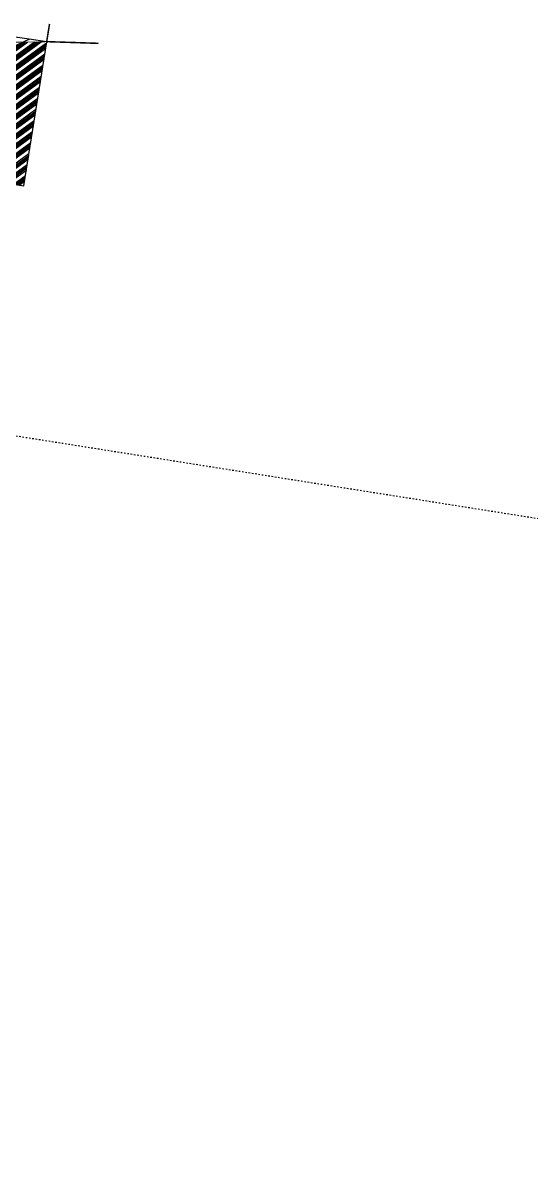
# Model space of a CAD drawing. Extents: x -640655 to -640254, y -1045449 to -1045159.
# Drawn here: x -640458.3 to -640424.6, y -1045242.9 to -1045166.2 of the extents above; entities that cross this region are included whole.
import ezdxf

# ---------------------------------------------------------------- set-up
doc = ezdxf.new("R2010")
doc.units = 0
doc.header["$MEASUREMENT"] = 0
doc.linetypes.add('DASHED1', pattern=[1, 0.3, -0.4, 0.3])
doc.layers.add('FLOATING-WINDOWS', color=2, linetype='CONTINUOUS', plot=False)
for name, color, linetype in [('REZY', 14, 'CONTINUOUS'), ('T_srafa', 8, 'CONTINUOUS'), ('T_tenka', 4, 'CONTINUOUS'), ('T_tlusta', 1, 'CONTINUOUS'), ('ZASTAVBA', 2, 'CONTINUOUS')]:
    doc.layers.add(name, color=color, linetype=linetype)

msp = doc.modelspace()

# ---------------------------------------------------------------- hatches: boundary and pattern name
at = {"layer": 'T_srafa', "linetype": 'Continuous'}
h = msp.add_hatch(dxfattribs=at)
h.set_pattern_fill('ANSI34', color=256, scale=0.7, style=0)
h.set_pattern_definition([(35.99993615, (0, 0), (-0.30858678412, 0.42473426594), []), (35.99993615, (0.1222, -0.01936), (-0.30858678412, 0.42473426594), []), (35.99993615, (0.24444, -0.0387), (-0.30858678412, 0.42473426594), []), (35.99993615, (0.36666, -0.05807), (-0.30858678412, 0.42473426594), [])])
h.paths.add_polyline_path([(-640491.726, -1045168.07), (-640493.078, -1045167.917), (-640493.147, -1045167.905), (-640493.187, -1045167.96), (-640493.196, -1045168.019), (-640499.136, -1045167.164), (-640499.127, -1045167.105), (-640499.147, -1045167.041), (-640501.337, -1045166.681), (-640503.278, -1045167.7), (-640515.634, -1045167.454), (-640520.812, -1045167.03), (-640492.278, -1045171.55)])
h.paths.add_polyline_path([(-640456.698, -1045167.394), (-640458.281, -1045167.415), (-640459.588, -1045168.023), (-640459.883, -1045167.927), (-640460.618, -1045172.569), (-640467.087, -1045171.545), (-640469.801, -1045171.419), (-640472.764, -1045170.949), (-640472.873, -1045171.641), (-640484.676, -1045169.771), (-640484.629, -1045169.475), (-640487.59, -1045169.006), (-640487.567, -1045168.865), (-640490.941, -1045168.172), (-640491.188, -1045168.131), (-640491.726, -1045168.07), (-640492.278, -1045171.55), (-640458.21, -1045176.946)])
h.paths.add_polyline_path([(-640469.707, -1045170.826), (-640472.67, -1045170.357), (-640472.764, -1045170.949), (-640469.801, -1045171.419), (-640467.087, -1045171.545), (-640469.754, -1045171.122)], flags=17)

# ---------------------------------------------------------------- linework, layer by layer
at = {"layer": 'FLOATING-WINDOWS', "ltscale": 0.3}
msp.add_lwpolyline([(-640520.812, -1045167.03), (-640458.21, -1045176.946), (-640456.698, -1045167.394)], dxfattribs=at)
at = {"layer": 'FLOATING-WINDOWS', "linetype": 'DASHED1', "ltscale": 0.3}
msp.add_lwpolyline([(-640507.655, -1045245.938), (-640424.69, -1045259.079), (-640415.397, -1045200.41), (-640498.363, -1045187.269)], close=True, dxfattribs=at)
at = {"layer": 'REZY', "color": 6, "linetype": 'Continuous', "const_width": 0.1}
for points in [[(-640456.51, -1045166.209), (-640456.698, -1045167.394)], [(-640456.697, -1045167.394), (-640456.517, -1045167.392), (-640453.263, -1045167.499)]]:
    msp.add_lwpolyline(points, dxfattribs=at)
at = {"layer": 'T_tenka', "linetype": 'Continuous'}
msp.add_line((-640457.87, -1045167.224), (-640459.729, -1045166.955), dxfattribs=at)
at = {"layer": 'T_tlusta', "linetype": 'Continuous'}
for p in [(-640459.588, -1045168.023), (-640456.698, -1045167.394)]:
    msp.add_line(p, (-640457.87, -1045167.224), dxfattribs=at)
at = {"layer": 'ZASTAVBA', "color": 146, "linetype": 'DASHED1', "const_width": 0.05}
msp.add_lwpolyline([(-640489.055, -1045167.483), (-640483.658, -1045167.619), (-640476.338, -1045167.472), (-640466.653, -1045167.528), (-640456.517, -1045167.392)], dxfattribs=at)

doc.saveas('drawing.dxf')
